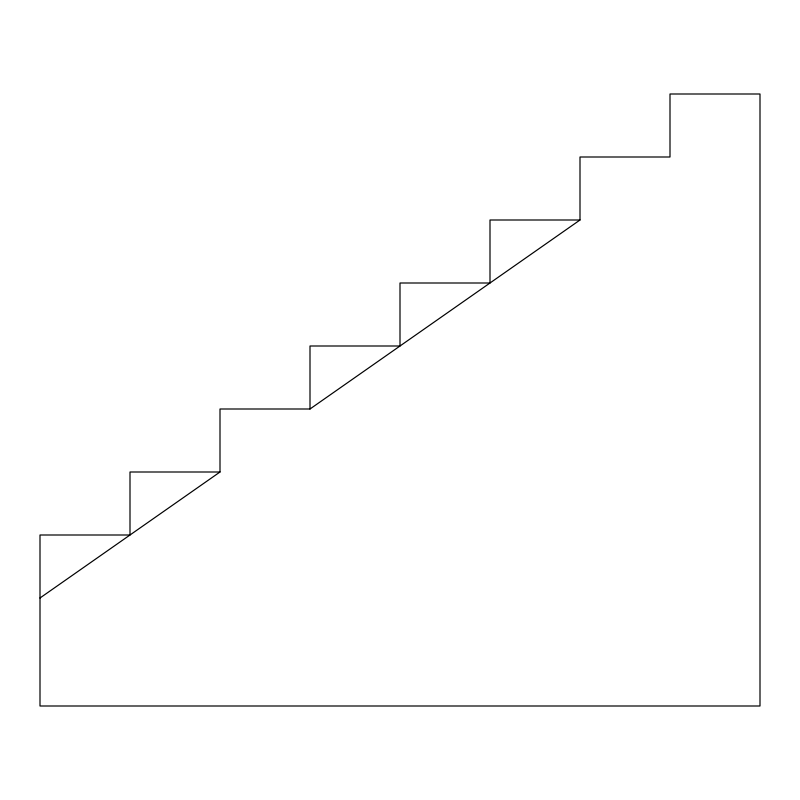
<?xml version="1.0" encoding="UTF-8"?>
<svg xmlns="http://www.w3.org/2000/svg" width="800" height="800" viewBox="0 0 800 800"><rect width="100%" height="100%" fill="white"/><g stroke="black" fill="none" stroke-linecap="round" stroke-linejoin="round"><path stroke-width="1.2" d="M40 598L220 472L220 409L310 409L580 220L580 157L670 157L670 94L760 94L760 706L40 706L40 535L130 535L130 472L220 472M580 220L490 220L490 283L400 283L400 346L310 346L310 409"/></g></svg>
